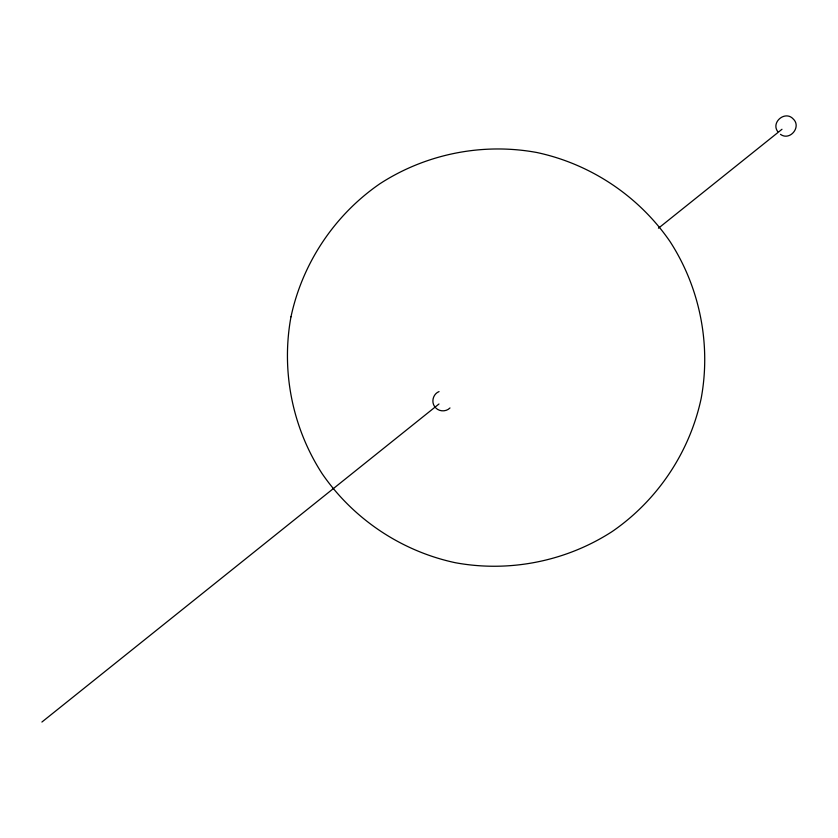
<?xml version="1.0" encoding="UTF-8"?>
<svg xmlns="http://www.w3.org/2000/svg" width="838" height="838" viewBox="0 0 838 838"><rect width="100%" height="100%" fill="white"/><g stroke="black" fill="none" stroke-linecap="round" stroke-linejoin="round"><path stroke-width="1.26" d="M449.985 407.959C446.245 411.814 439.531 411.814 435.791 407.959M41.9 722.042L438.986 403.989M658.459 228.198L781.98 129.272M439.049 391.587C433.351 393.797 431.036 401.444 434.545 406.44M780.482 134.342C789.899 141.318 801.84 126.768 793.157 118.902C785.29 110.228 770.74 122.17 777.716 131.576M290.985 316.816C281.013 370.888 292.294 427.652 322.211 473.784C353.395 519.078 401.507 551.226 455.285 562.707C509.357 572.679 566.121 561.397 612.264 531.481C657.547 500.296 689.705 452.185 701.176 398.406C711.158 344.334 699.866 287.57 669.95 241.428C638.776 196.144 590.654 163.986 536.875 152.516C482.803 142.533 426.039 153.825 379.907 183.742C334.613 214.916 302.466 263.038 290.985 316.816"/></g></svg>
